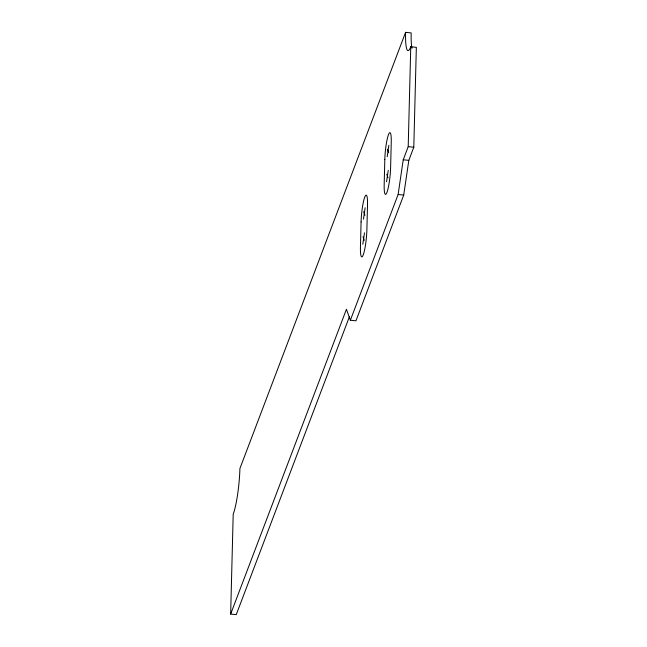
<?xml version="1.0" encoding="UTF-8"?>
<svg xmlns="http://www.w3.org/2000/svg" width="647" height="647" viewBox="0 0 647 647"><rect width="100%" height="100%" fill="white"/><g stroke="black" fill="none" stroke-linecap="round" stroke-linejoin="round"><path stroke-width="0.97" d="M349.517 316.456L236.244 614.65L230.655 614.076L233.203 514.195A34.048 4.885 -84.1 0 0 239.908 468.517L405.588 32.35L411.177 32.924A34.048 4.885 -84.1 0 0 411.993 48.266M410.756 46.778L416.344 47.352L413.797 147.233L408.815 160.359L403.72 195.07L355.947 320.815L350.367 320.241L398.131 194.496L403.227 159.777L408.208 146.659L410.756 46.778A34.048 4.885 -84.1 0 1 405.588 32.35M363.46 219.196L365.134 207.776M362.813 244.242L364.496 232.823M387.197 156.695L388.871 145.276M386.558 181.734L388.232 170.315M230.655 614.076L346.436 309.274L350.367 320.241M408.208 146.659L413.797 147.233M403.227 159.777L408.815 160.359M398.131 194.496L403.72 195.07M387.391 149.182L388.685 152.789M386.752 174.221L388.046 177.828M363.646 211.682L364.94 215.289M363.007 236.729L364.301 240.336M361.083 221.945L360.444 246.992A18.439 2.645 -84.1 0 0 363.242 254.813A18.439 2.645 -84.1 0 0 366.873 230.065L367.512 205.018A18.439 2.645 -84.1 0 0 364.714 197.206A18.439 2.645 -84.1 0 0 361.083 221.945M384.819 159.445L384.181 184.492A18.439 2.645 -84.1 0 0 386.979 192.305A18.439 2.645 -84.1 0 0 390.61 167.565L391.249 142.518A18.439 2.645 -84.1 0 0 388.451 134.705A18.439 2.645 -84.1 0 0 384.819 159.445"/></g></svg>
